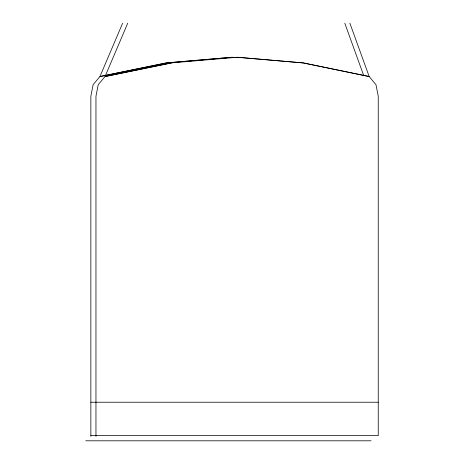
<?xml version="1.0" encoding="UTF-8"?>
<svg xmlns="http://www.w3.org/2000/svg" width="464" height="464" viewBox="0 0 464 464"><rect width="100%" height="100%" fill="white"/><g stroke="black" fill="none" stroke-linecap="round" stroke-linejoin="round"><path stroke-width="0.7" d="M122.624 23.2L99.934 76.543L93.125 84.68L90.857 96.228L90.857 436.363M127.728 23.2L105.032 76.543L98.229 84.68L95.961 96.228L95.961 436.363M171.767 62.93L105.032 76.543L171.071 62.93L237.568 57.258L303.369 62.93L369.17 76.543L375.979 84.68L378.247 96.228L378.247 435.632L90.857 435.632M232.464 57.258L166.663 62.93L99.934 76.543L165.967 62.93L232 57.258L238.189 57.751M90.857 402.224L378.247 402.224M85.753 440.8L371.078 440.8M237.104 57.258L303.137 62.93L369.17 76.543L349.885 23.2M344.781 23.2L363.822 75.87"/></g></svg>
